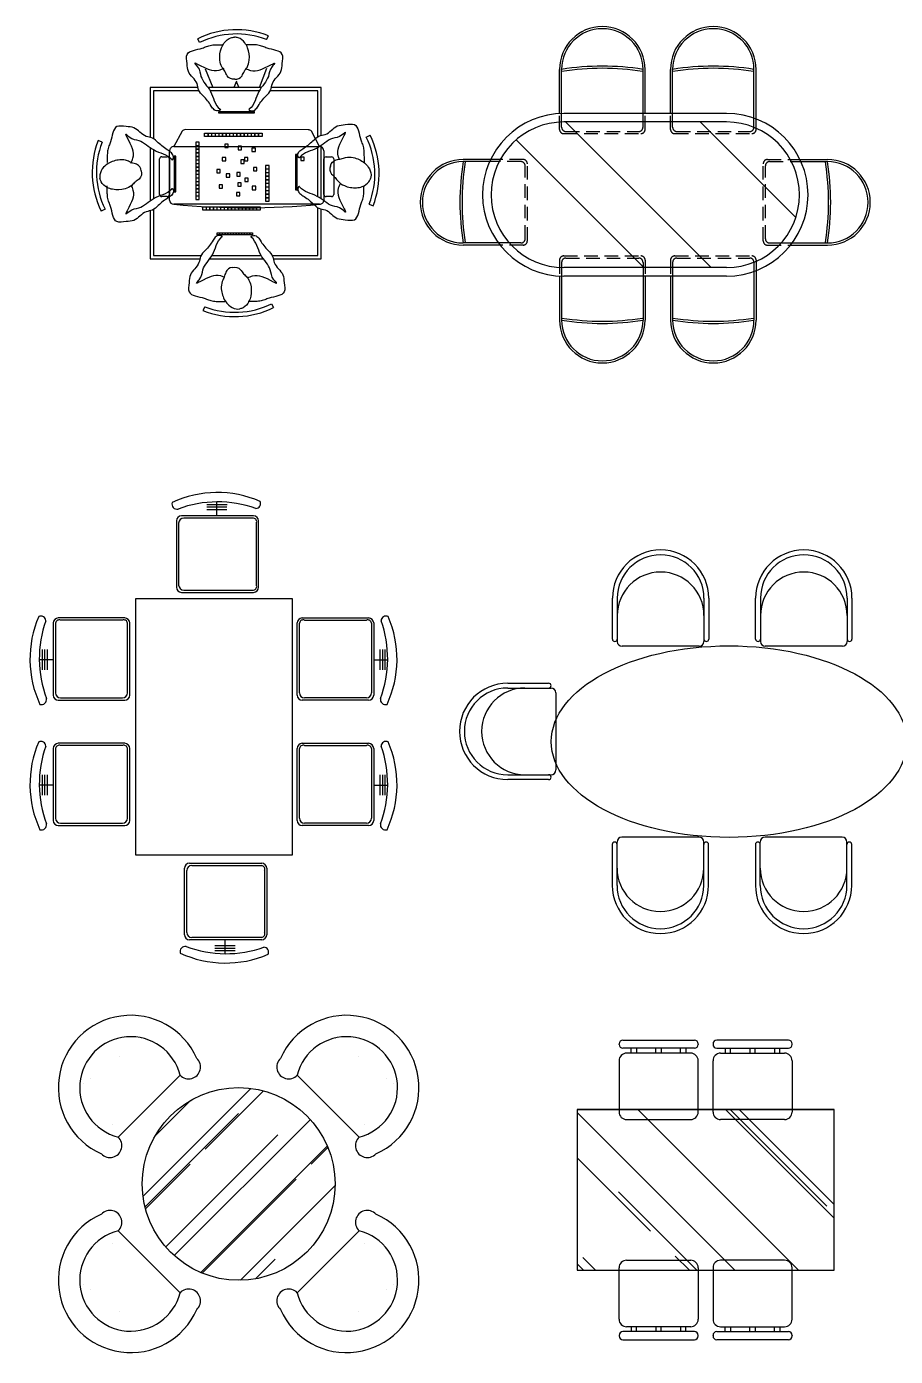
# Model space of a CAD drawing. Extents: x -42728 to 99010, y -18674 to 47645.
# Drawn here: x -35980 to -31922, y 35153 to 41364 of the extents above; entities that cross this region are included whole.
import ezdxf

# ---------------------------------------------------------------- set-up
doc = ezdxf.new("R2010")
doc.units = 0
doc.header["$LTSCALE"] = 100
doc.header["$MEASUREMENT"] = 0
doc.linetypes.add('HIDDEN', pattern=[9.525, 6.35, -3.175])
doc.layers.get('0').update_dxf_attribs({"linetype": 'CONTINUOUS'})
for name, color, linetype in [('1', 1, 'CONTINUOUS'), ('2', 3, 'CONTINUOUS'), ('3', 4, 'CONTINUOUS'), ('L2', 4, 'CONTINUOUS')]:
    doc.layers.add(name, color=color, linetype=linetype)

# ---------------------------------------------------------------- blocks, each defined once
blk = doc.blocks.new('A$C42B9530D')
at = {"layer": '1', "linetype": 'Continuous'}
h = blk.add_hatch(dxfattribs=at)
h.set_pattern_fill('AR-RROOF', color=4, scale=500, angle=-135, style=0)
h.set_pattern_definition([(315, (-78064.44, 43468.75), (424.264, -1131.3708), [7500, -1000, 2500, -500]), (315, (-77771, 42821.75), (-823.7794, -116.6726), [1500, -165, 3000, -375]), (315, (-78188.18, 42991.45), (1601.5969, -2075.3584), [4000, -700, 2000, -500])])
h.paths.add_polyline_path([(0, 324.4), (1200.3, 324.4), (1200.3, 1074.4), (0, 1074.4)])
at = {"layer": '1'}
for p, q in [((196, 1378.9), (196, 1381.3)), ((213.6, 1398.9), (548, 1398.9)), ((565.6, 1381.3), (565.6, 1378.9)), ((634.8, 1381.3), (634.8, 1378.9)), ((986.8, 1398.9), (652.4, 1398.9)), ((1004.4, 1378.9), (1004.4, 1381.3)), ((548, 1361.3), (213.6, 1361.3)), ((530.4, 1338.3), (231.2, 1338.3)), ((652.4, 1361.3), (986.8, 1361.3)), ((670, 1338.3), (969.2, 1338.3)), ((196, 1303.1), (196, 1063.2)), ((565.6, 1063.2), (565.6, 1303.1)), ((634.8, 1063.2), (634.8, 1303.1)), ((1004.4, 1303.1), (1004.4, 1063.2)), ((1200.3, 1074.4), (0, 1074.4)), ((0, 1074.4), (1200.3, 1074.4)), ((231.2, 1028), (530.4, 1028)), ((969.2, 1028), (670, 1028)), ((0, 324.4), (1200.3, 324.4)), ((196, 95.8), (196, 335.7)), ((231.2, 370.9), (530.4, 370.9)), ((565.6, 335.7), (565.6, 95.8)), ((634.8, 335.7), (634.8, 95.8)), ((969.2, 370.9), (670, 370.9)), ((1004.4, 95.8), (1004.4, 335.7)), ((196, 20), (196, 17.6)), ((548, 37.6), (213.6, 37.6)), ((530.4, 60.6), (231.2, 60.6)), ((565.6, 17.6), (565.6, 20)), ((634.8, 17.6), (634.8, 20)), ((652.4, 37.6), (986.8, 37.6)), ((670, 60.6), (969.2, 60.6)), ((1004.4, 20), (1004.4, 17.6)), ((213.6, 0), (548, 0)), ((986.8, 0), (652.4, 0))]:
    blk.add_line(p, q, dxfattribs=at)
blk.add_lwpolyline([(0, 324.4), (1200.3, 324.4), (1200.3, 1074.4), (0, 1074.4)], close=True, dxfattribs=at)
for centre, radius, start, end in [((213.6, 1381.3), 17.6, 90, 180), ((213.6, 1378.9), 17.6, 180, 270), ((548, 1381.3), 17.6, 360, 90), ((548, 1378.9), 17.6, 270, 360), ((652.4, 1381.3), 17.6, 90, 180), ((652.4, 1378.9), 17.6, 180, 270), ((986.8, 1381.3), 17.6, 0, 90), ((986.8, 1378.9), 17.6, 270, 0), ((231.2, 1303.1), 35.2, 90, 180), ((530.4, 1303.1), 35.2, 0, 90), ((670, 1303.1), 35.2, 90, 180), ((969.2, 1303.1), 35.2, 360, 90), ((231.2, 1063.2), 35.2, 180, 270), ((530.4, 1063.2), 35.2, 270, 0), ((670, 1063.2), 35.2, 180, 270), ((969.2, 1063.2), 35.2, 270, 360), ((231.2, 335.7), 35.2, 90, 180), ((530.4, 335.7), 35.2, 0, 90), ((670, 335.7), 35.2, 90, 180), ((969.2, 335.7), 35.2, 0, 90), ((231.2, 95.8), 35.2, 180, 270), ((530.4, 95.8), 35.2, 270, 0), ((670, 95.8), 35.2, 180, 270), ((969.2, 95.8), 35.2, 270, 0), ((213.6, 20), 17.6, 90, 180), ((213.6, 17.6), 17.6, 180, 270), ((548, 20), 17.6, 0, 90), ((548, 17.6), 17.6, 270, 0), ((652.4, 20), 17.6, 90, 180), ((652.4, 17.6), 17.6, 180, 270), ((986.8, 20), 17.6, 0, 90), ((986.8, 17.6), 17.6, 270, 0)]:
    blk.add_arc(centre, radius, start, end, dxfattribs=at)
at = {"layer": 'L2', "color": 4}
for p, q in [((253, 1338.3), (253, 1361.3)), ((278.1, 1361.3), (278.1, 1338.3)), ((368.1, 1338.3), (368.1, 1361.3)), ((393.3, 1361.3), (393.3, 1338.3)), ((483.3, 1338.3), (483.3, 1361.3)), ((508.4, 1361.3), (508.4, 1338.3)), ((691.9, 1361.3), (691.9, 1338.3)), ((717.1, 1338.3), (717.1, 1361.3)), ((807.1, 1361.3), (807.1, 1338.3)), ((832.2, 1338.3), (832.2, 1361.3)), ((922.2, 1361.3), (922.2, 1338.3)), ((947.3, 1338.3), (947.3, 1361.3)), ((253, 60.6), (253, 37.6)), ((278.1, 37.6), (278.1, 60.6)), ((368.1, 60.6), (368.1, 37.6)), ((393.3, 37.6), (393.3, 60.6)), ((483.3, 60.6), (483.3, 37.6)), ((508.4, 37.6), (508.4, 60.6)), ((691.9, 37.6), (691.9, 60.6)), ((717.1, 60.6), (717.1, 37.6)), ((807.1, 37.6), (807.1, 60.6)), ((832.2, 60.6), (832.2, 37.6)), ((922.2, 37.6), (922.2, 60.6)), ((947.3, 60.6), (947.3, 37.6))]:
    blk.add_line(p, q, dxfattribs=at)
blk = doc.blocks.new('A$C2EC44A96')
at = {"layer": '2'}
for p, q in [((714.3, 1375.3), (714.3, 1566.5)), ((1164.3, 1566.5), (1164.3, 1375.3)), ((1383, 1375.3), (1383, 1566.5)), ((1833, 1566.5), (1833, 1375.3)), ((1119.3, 1341.5), (759.3, 1341.5)), ((1788, 1341.5), (1428, 1341.5)), ((225, 1169.2), (416.3, 1169.2)), ((450, 1124.2), (450, 764.2)), ((2077.4, 1124.2), (2077.4, 764.2)), ((2302.4, 1169.2), (2111.2, 1169.2)), ((416.3, 719.2), (225, 719.2)), ((2111.2, 719.2), (2302.4, 719.2)), ((1118.2, 450), (758.2, 450)), ((1787, 450), (1427, 450)), ((713.2, 416.3), (713.2, 225)), ((1163.2, 225), (1163.2, 416.3)), ((1382, 416.3), (1382, 225)), ((1832, 225), (1832, 416.3))]:
    blk.add_line(p, q, dxfattribs=at)
for centre, radius, start, end in [((939.3, 1566.5), 225, 0, 180), ((1608, 1566.5), 225, 0, 180), ((725.5, 1375.3), 11.2, 180, 0), ((1153, 1375.3), 11.2, 180, 0), ((1394.3, 1375.3), 11.2, 180, 0), ((1821.8, 1375.3), 11.2, 180, 0), ((759.3, 1364), 22.5, 180, 270), ((1119.3, 1364), 22.5, 270, 0), ((1428, 1364), 22.5, 180, 270), ((1788, 1364), 22.5, 270, 0), ((225, 944.2), 225, 90, 270), ((416.3, 1158), 11.2, 270, 90), ((427.5, 1124.2), 22.5, 0, 90), ((2099.9, 1124.2), 22.5, 90, 180), ((2111.2, 1158), 11.2, 90, 270), ((2302.4, 944.2), 225, 270, 90), ((427.5, 764.2), 22.5, 270, 0), ((2099.9, 764.2), 22.5, 180, 270), ((416.3, 730.5), 11.2, 270, 90), ((2111.2, 730.5), 11.2, 90, 270), ((758.2, 427.5), 22.5, 90, 180), ((1118.2, 427.5), 22.5, 0, 90), ((1427, 427.5), 22.5, 90, 180), ((1787, 427.5), 22.5, 0, 90), ((724.5, 416.3), 11.2, 0, 180), ((1152, 416.3), 11.2, 0, 180), ((1393.2, 416.3), 11.2, 0, 180), ((1820.7, 416.3), 11.2, 0, 180), ((938.2, 225), 225, 180, 0), ((1607, 225), 225, 180, 0)]:
    blk.add_arc(centre, radius, start, end, dxfattribs=at)
blk.add_ellipse((1258.7, 896.4), major_axis=(-830.1, 0), ratio=0.538873, dxfattribs=at)
at = {"layer": '3'}
for p, q in [((736.8, 1566.5), (736.8, 1364)), ((1141.8, 1566.5), (1141.8, 1364)), ((1405.5, 1566.5), (1405.5, 1364)), ((1810.5, 1566.5), (1810.5, 1364)), ((225, 1146.7), (427.5, 1146.7)), ((2302.4, 1146.7), (2099.9, 1146.7)), ((225, 741.7), (427.5, 741.7)), ((2302.4, 741.7), (2099.9, 741.7)), ((735.7, 225), (735.7, 427.5)), ((1140.7, 225), (1140.7, 427.5)), ((1404.5, 225), (1404.5, 427.5)), ((1809.5, 225), (1809.5, 427.5))]:
    blk.add_line(p, q, dxfattribs=at)
for centre, start, end in [((939.3, 1566.5), 0, 180), ((1608, 1566.5), 0, 180), ((939.3, 1485.8), 0, 180), ((1608, 1485.8), 0, 180), ((225, 944.2), 90, 270), ((305.7, 944.2), 90, 270), ((2221.7, 944.2), 270, 90), ((2302.4, 944.2), 270, 90), ((938.2, 305.7), 180, 0), ((1607, 305.7), 180, 0), ((938.2, 225), 180, 0), ((1607, 225), 180, 0)]:
    blk.add_arc(centre, 202.5, start, end, dxfattribs=at)
blk = doc.blocks.new('A$C7D2A7CFC')
for p, q in [((650.2, 1165), (650.2, 1371.2)), ((660.2, 1165.4), (660.2, 1371.2)), ((1040.2, 1165.6), (1040.2, 1371.2)), ((1050.2, 1165.6), (1050.2, 1371.2)), ((1168.6, 1165.6), (1168.6, 1371.2)), ((1178.6, 1165.6), (1178.6, 1371.2)), ((1558.6, 1143.5), (1558.6, 1371.2)), ((1568.6, 1139.7), (1568.6, 1371.2)), ((1430.9, 1165.6), (670.9, 1165.6)), ((1430.9, 1125.6), (670.9, 1125.6)), ((678.8, 1125.6), (1358.8, 445.6)), ((1307.4, 1125.6), (1753.8, 679.2)), ((447.8, 1042.2), (1044.5, 445.6)), ((328.5, 950.5), (200, 950.5)), ((323.9, 940.5), (200, 940.5)), ((1773.2, 950.5), (1901.7, 950.5)), ((1777.8, 940.5), (1901.7, 940.5)), ((364.7, 560.5), (200, 560.5)), ((1737, 560.5), (1901.7, 560.5)), ((372.3, 550.5), (200, 550.5)), ((1729.4, 550.5), (1901.7, 550.5)), ((1430.9, 445.6), (670.9, 445.6)), ((650.2, 406.1), (650.2, 200)), ((660.2, 405.8), (660.2, 200)), ((1430.9, 405.6), (670.9, 405.6)), ((1040.2, 405.6), (1040.2, 200)), ((1050.2, 405.6), (1050.2, 200)), ((1168.6, 405.6), (1168.6, 200)), ((1178.6, 405.6), (1178.6, 200)), ((1558.6, 427.7), (1558.6, 200)), ((1568.6, 431.4), (1568.6, 200))]:
    blk.add_line(p, q)
at = {"linetype": 'HIDDEN', "ltscale": 0.1}
for p, q in [((650.2, 1091.2), (650.2, 1165)), ((660.2, 1101.2), (660.2, 1165.4)), ((1040.2, 1101.2), (1040.2, 1165.6)), ((1050.2, 1091.2), (1050.2, 1165.6)), ((1168.6, 1091.2), (1168.6, 1165.6)), ((1178.6, 1101.2), (1178.6, 1165.6)), ((1558.6, 1101.2), (1558.6, 1143.5)), ((1568.6, 1091.2), (1568.6, 1139.7)), ((670.2, 1071.2), (1030.2, 1071.2)), ((680.2, 1081.2), (1020.2, 1081.2)), ((1188.6, 1071.2), (1548.6, 1071.2)), ((1198.6, 1081.2), (1538.6, 1081.2)), ((470, 940.5), (323.9, 940.5)), ((480, 950.5), (328.5, 950.5)), ((1621.7, 950.5), (1773.2, 950.5)), ((1631.7, 940.5), (1777.8, 940.5)), ((490, 580.5), (490, 920.5)), ((500, 570.5), (500, 930.5)), ((1601.7, 570.5), (1601.7, 930.5)), ((1611.7, 580.5), (1611.7, 920.5)), ((480, 550.5), (372.3, 550.5)), ((670.2, 500), (1030.2, 500)), ((1188.6, 500), (1548.6, 500)), ((1621.7, 550.5), (1729.4, 550.5)), ((650.2, 480), (650.2, 406.1)), ((660.2, 470), (660.2, 405.7)), ((680.2, 490), (1020.2, 490)), ((1040.2, 470), (1040.2, 405.6)), ((1050.2, 480), (1050.2, 405.6)), ((1168.6, 480), (1168.6, 405.6)), ((1178.6, 470), (1178.6, 405.6)), ((1198.6, 490), (1538.6, 490)), ((1558.6, 470), (1558.6, 427.7)), ((1568.6, 480), (1568.6, 431.4))]:
    blk.add_line(p, q, dxfattribs=at)
at = {"ltscale": 0.1}
for p, q in [((470, 560.5), (364.7, 560.5)), ((1631.7, 560.5), (1737, 560.5))]:
    blk.add_line(p, q, dxfattribs=at)
for centre, radius, start, end in [((850.2, 1371.2), 200, 0, 180), ((850.2, 1371.2), 190, 0, 180), ((1368.6, 1371.2), 200, 0, 180), ((1368.6, 1371.2), 190, 0, 180), ((850.2, 183), 1203.3, 80.91476, 99.08524), ((850.2, 183), 1193.3, 80.91476, 99.08524), ((1368.6, 183), 1203.3, 80.91476, 99.08524), ((1368.6, 183), 1193.3, 80.91476, 99.08524), ((670.9, 785.6), 380, 90, 270), ((670.9, 785.6), 340, 90, 270), ((1430.9, 785.6), 380, 270, 90), ((1430.9, 785.6), 340, 270, 90), ((200, 750.5), 200, 90, 270), ((200, 750.5), 190, 90, 270), ((1388.2, 750.5), 1203.3, 170.91476, 189.08524), ((1388.2, 750.5), 1193.3, 170.91476, 189.08524), ((713.5, 750.5), 1193.3, 350.91476, 9.08524), ((1901.7, 750.5), 200, 270, 90), ((713.5, 750.5), 1203.3, 350.91476, 9.08524), ((1901.7, 750.5), 190, 270, 90), ((850.2, 200), 200, 180, 0), ((850.2, 200), 190, 180, 0), ((850.2, 1388.2), 1203.3, 260.91476, 279.08524), ((850.2, 1388.2), 1193.3, 260.91476, 279.08524), ((1368.6, 200), 200, 180, 0), ((1368.6, 1388.2), 1203.3, 260.91476, 279.08524), ((1368.6, 200), 190, 180, 0), ((1368.6, 1388.2), 1193.3, 260.91476, 279.08524)]:
    blk.add_arc(centre, radius, start, end)
at = {"linetype": 'HIDDEN', "ltscale": 0.1}
for centre, start, end in [((670.2, 1091.2), 180, 270), ((680.2, 1101.2), 180, 270), ((1020.2, 1101.2), 270, 0), ((1030.2, 1091.2), 270, 0), ((1188.6, 1091.2), 180, 270), ((1198.6, 1101.2), 180, 270), ((1538.6, 1101.2), 270, 0), ((1548.6, 1091.2), 270, 0), ((470, 920.5), 0, 90), ((480, 930.5), 0, 90), ((1621.7, 930.5), 90, 180), ((1631.7, 920.5), 90, 180), ((470, 580.5), 270, 0), ((480, 570.5), 270, 0), ((1621.7, 570.5), 180, 270), ((1631.7, 580.5), 180, 270), ((670.2, 480), 90, 180), ((1030.2, 480), 0, 90), ((1188.6, 480), 90, 180), ((1548.6, 480), 0, 90), ((680.2, 470), 90, 180), ((1020.2, 470), 0, 90), ((1198.6, 470), 90, 180), ((1538.6, 470), 0, 90)]:
    blk.add_arc(centre, 20, start, end, dxfattribs=at)
blk = doc.blocks.new('A$C34DE25DE')
for p, q in [((473.9, 1252.2), (465.1, 1270.2)), ((786.5, 1266.1), (795.3, 1284.2)), ((499.2, 1129.4), (535.1, 1042.1)), ((754, 1042.1), (788.4, 1132.7)), ((645.5, 1071), (634.4, 1042.1)), ((645.5, 1067.8), (657.6, 1042.1)), ((466, 1042.1), (242.1, 1042.1)), ((242.1, 1042.1), (242.1, 809.1)), ((471.7, 1026.1), (258.1, 1026.1)), ((258.1, 1026.1), (258.1, 803.4)), ((762.4, 1042.1), (512.7, 1042.1)), ((752, 1026.1), (523.1, 1026.1)), ((1026.1, 1026.1), (803.4, 1026.1)), ((1042.1, 1042.1), (809.1, 1042.1)), ((1026.1, 812.5), (1026.1, 1026.1)), ((1042.1, 818.2), (1042.1, 1042.1)), ((563.5, 929.6), (575.5, 929.6)), ((563.5, 921.6), (563.5, 929.6)), ((575.5, 921.6), (563.5, 921.6)), ((575.5, 929.6), (575.5, 921.6)), ((576.3, 929.6), (588.3, 929.6)), ((576.3, 921.6), (576.3, 929.6)), ((588.3, 921.6), (576.3, 921.6)), ((588.3, 929.6), (588.3, 921.6)), ((589.1, 929.6), (601.1, 929.6)), ((589.1, 921.6), (589.1, 929.6)), ((601.1, 921.6), (589.1, 921.6)), ((601.1, 929.6), (601.1, 921.6)), ((601.9, 929.6), (613.9, 929.6)), ((601.9, 921.6), (601.9, 929.6)), ((613.9, 921.6), (601.9, 921.6)), ((613.9, 929.6), (613.9, 921.6)), ((614.7, 929.6), (626.7, 929.6)), ((614.7, 921.6), (614.7, 929.6)), ((626.7, 921.6), (614.7, 921.6)), ((626.7, 929.6), (626.7, 921.6)), ((627.5, 929.6), (639.5, 929.6)), ((627.5, 921.6), (627.5, 929.6)), ((639.5, 921.6), (627.5, 921.6)), ((639.5, 929.6), (639.5, 921.6)), ((640.3, 929.6), (652.3, 929.6)), ((640.3, 921.6), (640.3, 929.6)), ((652.3, 921.6), (640.3, 921.6)), ((652.3, 929.6), (652.3, 921.6)), ((653.1, 929.6), (665.1, 929.6)), ((653.1, 921.6), (653.1, 929.6)), ((665.1, 921.6), (653.1, 921.6)), ((665.1, 929.6), (665.1, 921.6)), ((665.9, 929.6), (677.9, 929.6)), ((665.9, 921.6), (665.9, 929.6)), ((677.9, 921.6), (665.9, 921.6)), ((677.9, 929.6), (677.9, 921.6)), ((678.7, 929.6), (690.7, 929.6)), ((678.7, 921.6), (678.7, 929.6)), ((690.7, 921.6), (678.7, 921.6)), ((690.7, 929.6), (690.7, 921.6)), ((691.5, 929.6), (703.5, 929.6)), ((691.5, 921.6), (691.5, 929.6)), ((703.5, 921.6), (691.5, 921.6)), ((703.5, 929.6), (703.5, 921.6)), ((704.3, 929.6), (716.3, 929.6)), ((704.3, 921.6), (704.3, 929.6)), ((716.3, 921.6), (704.3, 921.6)), ((716.3, 929.6), (716.3, 921.6)), ((717.1, 929.6), (729.1, 929.6)), ((717.1, 921.6), (717.1, 929.6)), ((729.1, 921.6), (717.1, 921.6)), ((729.1, 929.6), (729.1, 921.6)), ((391.9, 837.8), (353.9, 766.6)), ((980.5, 845.1), (407.4, 845.2)), ((497.2, 828.6), (513.2, 828.6)), ((497.2, 812.6), (497.2, 828.6)), ((513.2, 812.6), (497.2, 812.6)), ((513.2, 828.6), (513.2, 812.6)), ((514, 828.6), (530, 828.6)), ((514, 812.6), (514, 828.6)), ((530, 812.6), (514, 812.6)), ((530, 828.6), (530, 812.6)), ((530.8, 828.6), (546.8, 828.6)), ((530.8, 812.6), (530.8, 828.6)), ((546.8, 812.6), (530.8, 812.6)), ((546.8, 828.6), (546.8, 812.6)), ((547.6, 812.6), (547.6, 828.6)), ((547.6, 828.6), (563.6, 828.6)), ((563.6, 812.6), (547.6, 812.6)), ((563.6, 828.6), (563.6, 812.6)), ((564.4, 828.6), (580.4, 828.6)), ((564.4, 812.6), (564.4, 828.6)), ((580.4, 812.6), (564.4, 812.6)), ((580.4, 828.6), (580.4, 812.6)), ((581.2, 828.6), (597.2, 828.6)), ((581.2, 812.6), (581.2, 828.6)), ((597.2, 812.6), (581.2, 812.6)), ((597.2, 828.6), (597.2, 812.6)), ((598, 828.6), (614, 828.6)), ((598, 812.6), (598, 828.6)), ((614, 812.6), (598, 812.6)), ((614, 828.6), (614, 812.6)), ((614.8, 828.6), (630.8, 828.6)), ((614.8, 812.6), (614.8, 828.6)), ((630.8, 812.6), (614.8, 812.6)), ((630.8, 828.6), (630.8, 812.6)), ((631.6, 828.6), (647.6, 828.6)), ((631.6, 812.6), (631.6, 828.6)), ((647.6, 812.6), (631.6, 812.6)), ((647.6, 828.6), (647.6, 812.6)), ((648.4, 828.6), (664.4, 828.6)), ((648.4, 812.6), (648.4, 828.6)), ((664.4, 812.6), (648.4, 812.6)), ((664.4, 828.6), (664.4, 812.6)), ((665.2, 828.6), (681.2, 828.6)), ((665.2, 812.6), (665.2, 828.6)), ((681.2, 812.6), (665.2, 812.6)), ((681.2, 828.6), (681.2, 812.6)), ((682, 828.6), (698, 828.6)), ((682, 812.6), (682, 828.6)), ((698, 812.6), (682, 812.6)), ((698, 828.6), (698, 812.6)), ((698.8, 828.6), (714.8, 828.6)), ((698.8, 812.6), (698.8, 828.6)), ((714.8, 812.6), (698.8, 812.6)), ((714.8, 828.6), (714.8, 812.6)), ((715.6, 828.6), (731.6, 828.6)), ((715.6, 812.6), (715.6, 828.6)), ((731.6, 812.6), (715.6, 812.6)), ((731.6, 828.6), (731.6, 812.6)), ((732.4, 828.6), (748.4, 828.6)), ((732.4, 812.6), (732.4, 828.6)), ((748.4, 812.6), (732.4, 812.6)), ((748.4, 828.6), (748.4, 812.6)), ((749.2, 828.6), (765.2, 828.6)), ((749.2, 812.6), (749.2, 828.6)), ((765.2, 812.6), (749.2, 812.6)), ((765.2, 828.6), (765.2, 812.6)), ((1033.9, 766.5), (996, 837.8)), ((1252.2, 810.3), (1270.2, 819.1)), ((18, 786.5), (0, 795.3)), ((242.1, 762.4), (242.1, 512.7)), ((258.1, 752), (258.1, 523.1)), ((333.9, 516.6), (333.9, 746.6)), ((353.9, 766.6), (1033.9, 766.5)), ((455.6, 787), (455.6, 771)), ((471.6, 787), (455.6, 787)), ((455.6, 771), (471.6, 771)), ((471.6, 770.2), (455.6, 770.2)), ((455.6, 770.2), (455.6, 754.2)), ((455.6, 754.2), (471.6, 754.2)), ((455.6, 753.4), (455.6, 737.4)), ((471.6, 753.4), (455.6, 753.4)), ((471.6, 771), (471.6, 787)), ((471.6, 754.2), (471.6, 770.2)), ((471.6, 737.4), (471.6, 753.4)), ((607.5, 777.8), (591.5, 777.8)), ((591.5, 777.8), (591.5, 761.8)), ((591.5, 761.8), (607.5, 761.8)), ((607.5, 761.8), (607.5, 777.8)), ((654, 767.7), (654, 751.7)), ((670, 767.7), (654, 767.7)), ((654, 751.7), (670, 751.7)), ((670, 751.7), (670, 767.7)), ((718.1, 759.3), (718.1, 743.3)), ((734.1, 759.3), (718.1, 759.3)), ((734.1, 743.3), (734.1, 759.3)), ((1026.1, 532.2), (1026.1, 761.1)), ((1042.1, 521.7), (1042.1, 771.5)), ((1053.9, 746.5), (1053.9, 516.5)), ((287.1, 542.5), (287.1, 708.3)), ((297.1, 718.3), (323, 718.3)), ((333, 708.3), (333, 542.5)), ((354.6, 720.7), (354.6, 708.7)), ((362.6, 720.7), (354.6, 720.7)), ((354.6, 708.7), (362.6, 708.7)), ((354.6, 707.9), (354.6, 695.9)), ((362.6, 707.9), (354.6, 707.9)), ((354.6, 695.9), (362.6, 695.9)), ((354.6, 695.1), (354.6, 683.1)), ((362.6, 695.1), (354.6, 695.1)), ((362.6, 708.7), (362.6, 720.7)), ((362.6, 695.9), (362.6, 707.9)), ((362.6, 683.1), (362.6, 695.1)), ((455.6, 737.4), (471.6, 737.4)), ((455.6, 736.6), (455.6, 720.6)), ((471.6, 736.6), (455.6, 736.6)), ((455.6, 720.6), (471.6, 720.6)), ((455.6, 719.8), (455.6, 703.8)), ((471.6, 719.8), (455.6, 719.8)), ((455.6, 703.8), (471.6, 703.8)), ((455.6, 703), (455.6, 687)), ((471.6, 703), (455.6, 703)), ((455.6, 687), (471.6, 687)), ((455.6, 686.2), (455.6, 670.2)), ((471.6, 686.2), (455.6, 686.2)), ((471.6, 720.6), (471.6, 736.6)), ((471.6, 703.8), (471.6, 719.8)), ((471.6, 687), (471.6, 703)), ((471.6, 670.2), (471.6, 686.2)), ((579.7, 715.4), (579.7, 699.4)), ((595.7, 715.4), (579.7, 715.4)), ((579.7, 699.4), (595.7, 699.4)), ((595.7, 699.4), (595.7, 715.4)), ((665.8, 703.6), (665.8, 687.6)), ((681.8, 703.6), (665.8, 703.6)), ((665.8, 687.6), (681.8, 687.6)), ((681.8, 687.6), (681.8, 703.6)), ((682.7, 715.4), (682.7, 699.4)), ((698.7, 715.4), (682.7, 715.4)), ((682.7, 699.4), (698.7, 699.4)), ((698.7, 699.4), (698.7, 715.4)), ((718.1, 743.3), (734.1, 743.3)), ((921.6, 729.1), (921.6, 717.1)), ((929.6, 729.1), (921.6, 729.1)), ((921.6, 717.1), (929.6, 717.1)), ((921.6, 716.3), (921.6, 704.3)), ((929.6, 716.3), (921.6, 716.3)), ((921.6, 704.3), (929.6, 704.3)), ((921.6, 703.5), (921.6, 691.5)), ((929.6, 703.5), (921.6, 703.5)), ((921.6, 691.5), (929.6, 691.5)), ((921.6, 690.7), (921.6, 678.7)), ((929.6, 690.7), (921.6, 690.7)), ((929.6, 717.1), (929.6, 729.1)), ((929.6, 704.3), (929.6, 716.3)), ((929.6, 691.5), (929.6, 703.5)), ((929.6, 678.7), (929.6, 690.7)), ((945.9, 716.6), (945.9, 700.6)), ((961.9, 716.6), (945.9, 716.6)), ((945.9, 700.6), (961.9, 700.6)), ((961.9, 700.6), (961.9, 716.6)), ((1054.3, 542.5), (1054.3, 708.2)), ((1064.3, 718.2), (1090.2, 718.2)), ((1100.2, 708.2), (1100.2, 542.5)), ((354.6, 683.1), (362.6, 683.1)), ((354.6, 682.3), (354.6, 670.3)), ((362.6, 682.3), (354.6, 682.3)), ((354.6, 670.3), (362.6, 670.3)), ((354.6, 669.5), (354.6, 657.5)), ((362.6, 669.5), (354.6, 669.5)), ((354.6, 657.5), (362.6, 657.5)), ((354.6, 656.7), (354.6, 644.7)), ((362.6, 656.7), (354.6, 656.7)), ((354.6, 644.7), (362.6, 644.7)), ((354.6, 643.9), (354.6, 631.9)), ((362.6, 643.9), (354.6, 643.9)), ((354.6, 631.9), (362.6, 631.9)), ((354.6, 631.1), (354.6, 619.1)), ((362.6, 631.1), (354.6, 631.1)), ((362.6, 670.3), (362.6, 682.3)), ((362.6, 657.5), (362.6, 669.5)), ((362.6, 644.7), (362.6, 656.7)), ((362.6, 631.9), (362.6, 643.9)), ((362.6, 619.1), (362.6, 631.1)), ((455.6, 670.2), (471.6, 670.2)), ((455.6, 669.4), (455.6, 653.4)), ((471.6, 669.4), (455.6, 669.4)), ((455.6, 653.4), (471.6, 653.4)), ((455.6, 652.6), (455.6, 636.6)), ((471.6, 652.6), (455.6, 652.6)), ((455.6, 636.6), (471.6, 636.6)), ((455.6, 635.8), (455.6, 619.8)), ((471.6, 635.8), (455.6, 635.8)), ((471.6, 653.4), (471.6, 669.4)), ((471.6, 636.6), (471.6, 652.6)), ((471.6, 619.8), (471.6, 635.8)), ((554.4, 659.8), (554.4, 643.8)), ((570.4, 659.8), (554.4, 659.8)), ((554.4, 643.8), (570.4, 643.8)), ((570.4, 643.8), (570.4, 659.8)), ((598.3, 639.6), (598.3, 623.6)), ((614.3, 639.6), (598.3, 639.6)), ((598.3, 623.6), (614.3, 623.6)), ((614.3, 623.6), (614.3, 639.6)), ((647.2, 644.6), (647.2, 628.6)), ((663.2, 644.6), (647.2, 644.6)), ((647.2, 628.6), (663.2, 628.6)), ((663.2, 628.6), (663.2, 644.6)), ((724.8, 668.2), (724.8, 652.2)), ((740.8, 668.2), (724.8, 668.2)), ((724.8, 652.2), (740.8, 652.2)), ((740.8, 652.2), (740.8, 668.2)), ((782.2, 677.8), (782.2, 661.8)), ((798.2, 677.8), (782.2, 677.8)), ((782.2, 661.8), (798.2, 661.8)), ((782.2, 661), (782.2, 645)), ((798.2, 661), (782.2, 661)), ((782.2, 645), (798.2, 645)), ((782.2, 644.2), (782.2, 628.2)), ((798.2, 644.2), (782.2, 644.2)), ((782.2, 628.2), (798.2, 628.2)), ((782.2, 627.4), (782.2, 611.4)), ((798.2, 627.4), (782.2, 627.4)), ((798.2, 661.8), (798.2, 677.8)), ((798.2, 645), (798.2, 661)), ((798.2, 628.2), (798.2, 644.2)), ((798.2, 611.4), (798.2, 627.4)), ((921.6, 678.7), (929.6, 678.7)), ((921.6, 677.9), (921.6, 665.9)), ((929.6, 677.9), (921.6, 677.9)), ((921.6, 665.9), (929.6, 665.9)), ((921.6, 665.1), (921.6, 653.1)), ((929.6, 665.1), (921.6, 665.1)), ((921.6, 653.1), (929.6, 653.1)), ((921.6, 652.3), (921.6, 640.3)), ((929.6, 652.3), (921.6, 652.3)), ((921.6, 640.3), (929.6, 640.3)), ((921.6, 639.5), (921.6, 627.5)), ((929.6, 639.5), (921.6, 639.5)), ((921.6, 627.5), (929.6, 627.5)), ((921.6, 626.7), (921.6, 614.7)), ((929.6, 626.7), (921.6, 626.7)), ((929.6, 665.9), (929.6, 677.9)), ((929.6, 653.1), (929.6, 665.1)), ((929.6, 640.3), (929.6, 652.3)), ((929.6, 627.5), (929.6, 639.5)), ((929.6, 614.7), (929.6, 626.7)), ((354.6, 619.1), (362.6, 619.1)), ((354.6, 618.3), (354.6, 606.3)), ((362.6, 618.3), (354.6, 618.3)), ((354.6, 606.3), (362.6, 606.3)), ((354.6, 605.5), (354.6, 593.5)), ((362.6, 605.5), (354.6, 605.5)), ((354.6, 593.5), (362.6, 593.5)), ((354.6, 592.7), (354.6, 580.7)), ((362.6, 592.7), (354.6, 592.7)), ((354.6, 580.7), (362.6, 580.7)), ((354.6, 579.9), (354.6, 567.9)), ((362.6, 579.9), (354.6, 579.9)), ((354.6, 567.9), (362.6, 567.9)), ((354.6, 567.1), (354.6, 555.1)), ((362.6, 567.1), (354.6, 567.1)), ((362.6, 606.3), (362.6, 618.3)), ((362.6, 593.5), (362.6, 605.5)), ((362.6, 580.7), (362.6, 592.7)), ((362.6, 567.9), (362.6, 579.9)), ((362.6, 555.1), (362.6, 567.1)), ((455.6, 619.8), (471.6, 619.8)), ((455.6, 619), (455.6, 603)), ((471.6, 619), (455.6, 619)), ((455.6, 603), (471.6, 603)), ((455.6, 602.2), (455.6, 586.2)), ((471.6, 602.2), (455.6, 602.2)), ((455.6, 586.2), (471.6, 586.2)), ((455.6, 585.4), (455.6, 569.4)), ((471.6, 585.4), (455.6, 585.4)), ((455.6, 569.4), (471.6, 569.4)), ((455.6, 568.6), (455.6, 552.6)), ((471.6, 568.6), (455.6, 568.6)), ((471.6, 603), (471.6, 619)), ((471.6, 586.2), (471.6, 602.2)), ((471.6, 569.4), (471.6, 585.4)), ((471.6, 552.6), (471.6, 568.6)), ((564.6, 587.3), (564.6, 571.3)), ((580.6, 587.3), (564.6, 587.3)), ((564.6, 571.3), (580.6, 571.3)), ((580.6, 571.3), (580.6, 587.3)), ((652.3, 597.4), (652.3, 581.4)), ((668.3, 597.4), (652.3, 597.4)), ((652.3, 581.4), (668.3, 581.4)), ((668.3, 581.4), (668.3, 597.4)), ((684.4, 619.4), (684.4, 603.4)), ((700.4, 619.4), (684.4, 619.4)), ((684.4, 603.4), (700.4, 603.4)), ((700.4, 603.4), (700.4, 619.4)), ((719.8, 580.6), (719.8, 564.6)), ((735.8, 580.6), (719.8, 580.6)), ((719.8, 564.6), (735.8, 564.6)), ((735.8, 564.6), (735.8, 580.6)), ((782.2, 611.4), (798.2, 611.4)), ((782.2, 610.6), (782.2, 594.6)), ((798.2, 610.6), (782.2, 610.6)), ((782.2, 594.6), (798.2, 594.6)), ((782.2, 593.8), (782.2, 577.8)), ((798.2, 593.8), (782.2, 593.8)), ((782.2, 577.8), (798.2, 577.8)), ((782.2, 577), (782.2, 561)), ((798.2, 577), (782.2, 577)), ((782.2, 561), (798.2, 561)), ((782.2, 560.2), (782.2, 544.2)), ((798.2, 560.2), (782.2, 560.2)), ((798.2, 594.6), (798.2, 610.6)), ((798.2, 577.8), (798.2, 593.8)), ((798.2, 561), (798.2, 577)), ((798.2, 544.2), (798.2, 560.2)), ((921.6, 614.7), (929.6, 614.7)), ((921.6, 613.9), (921.6, 601.9)), ((929.6, 613.9), (921.6, 613.9)), ((921.6, 601.9), (929.6, 601.9)), ((921.6, 601.1), (921.6, 589.1)), ((929.6, 601.1), (921.6, 601.1)), ((921.6, 589.1), (929.6, 589.1)), ((921.6, 588.3), (921.6, 576.3)), ((929.6, 588.3), (921.6, 588.3)), ((921.6, 576.3), (929.6, 576.3)), ((921.6, 575.5), (921.6, 563.5)), ((929.6, 575.5), (921.6, 575.5)), ((921.6, 563.5), (929.6, 563.5)), ((929.6, 601.9), (929.6, 613.9)), ((929.6, 589.1), (929.6, 601.1)), ((929.6, 576.3), (929.6, 588.3)), ((929.6, 563.5), (929.6, 575.5)), ((323, 532.5), (297.1, 532.5)), ((354.6, 555.1), (362.6, 555.1)), ((455.6, 552.6), (471.6, 552.6)), ((455.6, 551.8), (455.6, 535.8)), ((471.6, 551.8), (455.6, 551.8)), ((455.6, 535.8), (471.6, 535.8)), ((455.6, 535), (455.6, 519)), ((471.6, 535), (455.6, 535)), ((455.6, 519), (471.6, 519)), ((471.6, 535.8), (471.6, 551.8)), ((471.6, 519), (471.6, 535)), ((645.5, 551.9), (645.5, 535.9)), ((661.5, 551.9), (645.5, 551.9)), ((645.5, 535.9), (661.5, 535.9)), ((661.5, 535.9), (661.5, 551.9)), ((782.2, 544.2), (798.2, 544.2)), ((782.2, 543.4), (782.2, 527.4)), ((798.2, 543.4), (782.2, 543.4)), ((782.2, 527.4), (798.2, 527.4)), ((782.2, 526.6), (782.2, 510.6)), ((798.2, 526.6), (782.2, 526.6)), ((782.2, 510.6), (798.2, 510.6)), ((798.2, 527.4), (798.2, 543.4)), ((798.2, 510.6), (798.2, 526.6)), ((1090.2, 532.5), (1064.3, 532.5)), ((1266.1, 497.7), (1284.2, 488.8)), ((31.9, 473.9), (14, 465.1)), ((242.1, 466), (242.1, 242.1)), ((258.1, 471.7), (258.1, 258.1)), ((1033.9, 496.5), (353.9, 496.6)), ((488.6, 485.1), (504.6, 485.1)), ((488.6, 469.1), (488.6, 485.1)), ((504.6, 469.1), (488.6, 469.1)), ((504.6, 485.1), (504.6, 469.1)), ((505.4, 485.1), (521.4, 485.1)), ((505.4, 469.1), (505.4, 485.1)), ((521.4, 469.1), (505.4, 469.1)), ((521.4, 485.1), (521.4, 469.1)), ((522.2, 485.1), (538.2, 485.1)), ((522.2, 469.1), (522.2, 485.1)), ((538.2, 469.1), (522.2, 469.1)), ((538.2, 485.1), (538.2, 469.1)), ((539, 469.1), (539, 485.1)), ((539, 485.1), (555, 485.1)), ((555, 469.1), (539, 469.1)), ((555, 485.1), (555, 469.1)), ((555.8, 485.1), (571.8, 485.1)), ((555.8, 469.1), (555.8, 485.1)), ((571.8, 469.1), (555.8, 469.1)), ((571.8, 485.1), (571.8, 469.1)), ((572.6, 485.1), (588.6, 485.1)), ((572.6, 469.1), (572.6, 485.1)), ((588.6, 469.1), (572.6, 469.1)), ((588.6, 485.1), (588.6, 469.1)), ((589.4, 485.1), (605.4, 485.1)), ((589.4, 469.1), (589.4, 485.1)), ((605.4, 469.1), (589.4, 469.1)), ((605.4, 485.1), (605.4, 469.1)), ((606.2, 485.1), (622.2, 485.1)), ((606.2, 469.1), (606.2, 485.1)), ((622.2, 469.1), (606.2, 469.1)), ((622.2, 485.1), (622.2, 469.1)), ((623, 485.1), (639, 485.1)), ((623, 469.1), (623, 485.1)), ((639, 469.1), (623, 469.1)), ((639, 485.1), (639, 469.1)), ((639.8, 485.1), (655.8, 485.1)), ((639.8, 469.1), (639.8, 485.1)), ((655.8, 469.1), (639.8, 469.1)), ((655.8, 485.1), (655.8, 469.1)), ((656.6, 485.1), (672.6, 485.1)), ((656.6, 469.1), (656.6, 485.1)), ((672.6, 469.1), (656.6, 469.1)), ((672.6, 485.1), (672.6, 469.1)), ((673.4, 485.1), (689.4, 485.1)), ((673.4, 469.1), (673.4, 485.1)), ((689.4, 469.1), (673.4, 469.1)), ((689.4, 485.1), (689.4, 469.1)), ((690.2, 485.1), (706.2, 485.1)), ((690.2, 469.1), (690.2, 485.1)), ((706.2, 469.1), (690.2, 469.1)), ((706.2, 485.1), (706.2, 469.1)), ((707, 485.1), (723, 485.1)), ((707, 469.1), (707, 485.1)), ((723, 469.1), (707, 469.1)), ((723, 485.1), (723, 469.1)), ((723.8, 485.1), (739.8, 485.1)), ((723.8, 469.1), (723.8, 485.1)), ((739.8, 469.1), (723.8, 469.1)), ((739.8, 485.1), (739.8, 469.1)), ((740.6, 485.1), (756.6, 485.1)), ((740.6, 469.1), (740.6, 485.1)), ((756.6, 469.1), (740.6, 469.1)), ((756.6, 485.1), (756.6, 469.1)), ((1026.1, 258.1), (1026.1, 480.8)), ((1042.1, 242.1), (1042.1, 475.1)), ((555.1, 362.6), (567.1, 362.6)), ((555.1, 354.6), (555.1, 362.6)), ((567.1, 354.6), (555.1, 354.6)), ((567.1, 362.6), (567.1, 354.6)), ((567.9, 362.6), (579.9, 362.6)), ((567.9, 354.6), (567.9, 362.6)), ((579.9, 354.6), (567.9, 354.6)), ((579.9, 362.6), (579.9, 354.6)), ((580.7, 362.6), (592.7, 362.6)), ((580.7, 354.6), (580.7, 362.6)), ((592.7, 354.6), (580.7, 354.6)), ((592.7, 362.6), (592.7, 354.6)), ((593.5, 362.6), (605.5, 362.6)), ((593.5, 354.6), (593.5, 362.6)), ((605.5, 354.6), (593.5, 354.6)), ((605.5, 362.6), (605.5, 354.6)), ((606.3, 362.6), (618.3, 362.6)), ((606.3, 354.6), (606.3, 362.6)), ((618.3, 354.6), (606.3, 354.6)), ((618.3, 362.6), (618.3, 354.6)), ((619.1, 362.6), (631.1, 362.6)), ((619.1, 354.6), (619.1, 362.6)), ((631.1, 354.6), (619.1, 354.6)), ((631.1, 362.6), (631.1, 354.6)), ((631.9, 362.6), (643.9, 362.6)), ((631.9, 354.6), (631.9, 362.6)), ((643.9, 354.6), (631.9, 354.6)), ((643.9, 362.6), (643.9, 354.6)), ((644.7, 362.6), (656.7, 362.6)), ((644.7, 354.6), (644.7, 362.6)), ((656.7, 354.6), (644.7, 354.6)), ((656.7, 362.6), (656.7, 354.6)), ((657.5, 362.6), (669.5, 362.6)), ((657.5, 354.6), (657.5, 362.6)), ((669.5, 354.6), (657.5, 354.6)), ((669.5, 362.6), (669.5, 354.6)), ((670.3, 362.6), (682.3, 362.6)), ((670.3, 354.6), (670.3, 362.6)), ((682.3, 354.6), (670.3, 354.6)), ((682.3, 362.6), (682.3, 354.6)), ((683.1, 362.6), (695.1, 362.6)), ((683.1, 354.6), (683.1, 362.6)), ((695.1, 354.6), (683.1, 354.6)), ((695.1, 362.6), (695.1, 354.6)), ((695.9, 362.6), (707.9, 362.6)), ((695.9, 354.6), (695.9, 362.6)), ((707.9, 354.6), (695.9, 354.6)), ((707.9, 362.6), (707.9, 354.6)), ((708.7, 362.6), (720.7, 362.6)), ((708.7, 354.6), (708.7, 362.6)), ((720.7, 354.6), (708.7, 354.6)), ((720.7, 362.6), (720.7, 354.6)), ((258.1, 258.1), (480.8, 258.1)), ((532.2, 258.1), (761.1, 258.1)), ((812.5, 258.1), (1026.1, 258.1)), ((242.1, 242.1), (475.1, 242.1)), ((521.7, 242.1), (771.5, 242.1)), ((818.2, 242.1), (1042.1, 242.1)), ((497.7, 18), (488.8, 0)), ((810.3, 31.9), (819.1, 14))]:
    blk.add_line(p, q)
for centre, radius, start, end in [((646.1, 901), 411.2, 68.72493, 116.12067), ((646.1, 901), 391.2, 68.9733, 116.12067), ((407.4, 825.2), 20, 89.99546, 140.85036), ((980.4, 825.1), 20, 39.14056, 89.99546), ((901, 638), 391.2, 338.9733, 26.12067), ((901, 638), 411.2, 338.72493, 26.12067), ((383.2, 646.1), 411.2, 158.72493, 206.12067), ((383.2, 646.1), 391.2, 158.9733, 206.12067), ((353.9, 746.6), 20, 89.99546, 179.99546), ((1033.9, 746.5), 20, 359.99546, 89.99546), ((297.1, 708.3), 10, 89.99546, 179.99546), ((323, 708.3), 10, 359.99546, 89.99546), ((1064.3, 708.2), 10, 89.99546, 179.99546), ((1090.2, 708.2), 10, 359.99546, 89.99546), ((297.1, 542.5), 10, 179.99546, 269.99546), ((323, 542.5), 10, 269.99546, 359.99546), ((353.9, 516.6), 20, 179.99546, 269.99546), ((1033.9, 516.5), 20, 269.99546, 359.99546), ((1064.3, 542.5), 10, 179.99546, 269.99546), ((1090.2, 542.5), 10, 269.99546, 359.99546), ((694.2, 4059.8), 3579.4, 264.54482, 275.4461), ((638, 383.2), 411.2, 248.72493, 296.12067), ((638, 383.2), 391.2, 248.9733, 296.12067)]:
    blk.add_arc(centre, radius, start, end)
for points, knots in [([(638.2, 1080.9), (623.8, 1078.4), (602.6, 1089.1), (592.7, 1118.6), (574.4, 1138.9), (564.5, 1177.5), (570.2, 1218.6), (589.7, 1255.1), (612.3, 1274), (631, 1276.5), (636.6, 1276.8), (637, 1276.9)], [0, 0, 0, 0, 110.019291, 168.652059, 223.976863, 312.456591, 456.885035, 523.869484, 621.499304, 661.102689, 663.71324, 663.71324, 663.71324, 663.71324]), ([(638.2, 1080.9), (650.9, 1078.5), (671.4, 1089.5), (681.2, 1118.6), (699.5, 1138.9), (709.5, 1177.5), (703.7, 1218.6), (684.3, 1255.1), (661.7, 1274), (643, 1276.5), (637.3, 1276.8), (637, 1276.9)], [0, 0, 0, 0, 107.69025, 166.323019, 221.647823, 310.127551, 454.555994, 521.540444, 619.170263, 658.773648, 661.384209, 661.384209, 661.384209, 661.384209]), ([(1126.7, 707.3), (1124.7, 712), (1110.8, 747.7), (1130.9, 779.7), (1160.6, 841.2), (1128.7, 806.7), (1082.9, 810.6), (1023.8, 746.3), (962, 742.1), (937.5, 711.4), (925.6, 736.7), (953.2, 754.8), (980.7, 772.8), (1004.6, 793.9), (1027.7, 818.1), (1075.4, 820.2), (1104.7, 866.8), (1154.9, 867.4), (1215.6, 880), (1218.1, 813.2), (1234.6, 777.6), (1241, 754.7), (1241.6, 731.8), (1241.6, 716.8), (1242, 691.4)], [12.387803, 12.387803, 12.387803, 12.387803, 31.055051, 157.011122, 177.714488, 202.320177, 263.698063, 368.168809, 485.919654, 488.637191, 498.246418, 551.650232, 588.9542, 627.093964, 670.907642, 708.644878, 795.527932, 842.260677, 896.038984, 991.708134, 1018.482365, 1048.325956, 1079.146155, 1104.438235, 1104.438235, 1104.438235, 1104.438235]), ([(201.1, 653.1), (201.3, 666.1), (186.8, 684.4), (156.5, 689), (133.3, 703.4), (93.5, 706.6), (54, 693.7), (21.5, 668.2), (6.8, 642.7), (7.6, 623.8), (8.3, 618.2), (8.3, 617.9)], [0, 0, 0, 0, 107.69025, 166.323019, 221.647823, 310.127551, 454.555994, 521.540444, 619.170263, 658.773648, 661.384209, 661.384209, 661.384209, 661.384209]), ([(1085, 675.1), (1086.9, 689.6), (1103.6, 706.5), (1134.7, 707.1), (1159.6, 718.4), (1199.4, 716.3), (1236.8, 698.4), (1265.7, 668.9), (1277, 641.6), (1273.7, 623), (1272.3, 617.6), (1272.2, 617.2)], [0, 0, 0, 0, 110.019291, 168.652059, 223.976863, 312.456591, 456.885035, 523.869484, 621.499304, 661.102689, 663.71324, 663.71324, 663.71324, 663.71324]), ([(201.1, 653.1), (206.1, 639.4), (199.1, 616.7), (171.9, 601.8), (155, 580.3), (118.7, 563.8), (77.2, 562.3), (38, 575.1), (15.4, 594.1), (9.7, 612.1), (8.4, 617.6), (8.3, 617.9)], [0, 0, 0, 0, 110.019291, 168.652059, 223.976863, 312.456591, 456.885035, 523.869484, 621.499304, 661.102689, 663.71324, 663.71324, 663.71324, 663.71324]), ([(1085, 675.1), (1078.9, 663.7), (1083.2, 640.8), (1108, 622.7), (1121.9, 599.2), (1155.7, 578), (1196.6, 571.1), (1237.2, 578.7), (1262.1, 594.5), (1270.1, 611.6), (1272.1, 616.9), (1272.2, 617.2)], [0, 0, 0, 0, 107.69025, 166.323019, 221.647823, 310.127551, 454.555994, 521.540444, 619.170263, 658.773648, 661.384209, 661.384209, 661.384209, 661.384209]), ([(1130.9, 595.2), (1127.3, 587.4), (1109.3, 548), (1130.9, 513.6), (1160.6, 452), (1128.7, 486.5), (1082.9, 482.6), (1023.8, 547), (962, 551.2), (937.5, 581.9), (925.6, 556.5), (953.2, 538.4), (980.7, 520.5), (1004.6, 499.3), (1027.7, 475.1), (1075.4, 473), (1104.7, 426.4), (1154.9, 425.8), (1215.6, 413.3), (1218.1, 480), (1234.6, 515.6), (1241, 538.5), (1241.6, 561.4), (1241.6, 576.3), (1241.5, 583)], [0, 0, 0, 0, 31.055051, 157.011122, 177.714488, 202.320177, 263.698063, 368.168809, 485.919654, 488.637191, 498.246418, 551.650232, 588.9542, 627.093964, 670.907642, 708.644878, 795.527932, 842.260677, 896.038984, 991.708134, 1018.482365, 1048.325956, 1079.146155, 1104.25832, 1104.25832, 1104.25832, 1104.25832]), ([(588.8, 156.2), (583.1, 158.7), (546.3, 173.8), (513.6, 153.3), (452, 123.6), (486.5, 155.5), (482.6, 201.3), (547, 260.4), (551.2, 322.2), (581.9, 346.7), (556.5, 358.6), (538.4, 331), (520.5, 303.5), (499.3, 279.6), (475.1, 256.5), (473, 208.8), (426.4, 179.5), (425.8, 129.3), (413.3, 68.6), (480, 66), (515.6, 49.6), (538.5, 43.2), (564.5, 42.5), (582.4, 42.6), (592.2, 42.7)], [17.172485, 17.172485, 17.172485, 17.172485, 62.110103, 314.022244, 355.428976, 404.640354, 527.396126, 736.337618, 971.839307, 977.274381, 996.492837, 1103.300463, 1177.908399, 1254.187929, 1341.815283, 1417.289757, 1591.055864, 1684.521354, 1792.077969, 1983.416267, 2036.96473, 2096.651911, 2158.292311, 2231.347981, 2231.347981, 2231.347981, 2231.347981]), ([(626.4, 200.9), (613.5, 201.1), (595.2, 186.7), (590.5, 156.4), (576, 133.2), (572.8, 93.5), (585.6, 53.9), (611, 21.4), (636.5, 6.7), (655.4, 7.4), (661, 8), (661.3, 8.1)], [0, 0, 0, 0, 107.69025, 166.323019, 221.647823, 310.127551, 454.555994, 521.540444, 619.170263, 658.773648, 661.384209, 661.384209, 661.384209, 661.384209]), ([(626.4, 200.9), (640.2, 205.9), (662.9, 198.9), (677.7, 171.6), (699.2, 154.7), (715.7, 118.4), (717.1, 76.9), (704.2, 37.7), (685.2, 15.2), (667.2, 9.4), (661.7, 8.2), (661.3, 8.1)], [0, 0, 0, 0, 110.019291, 168.652059, 223.976863, 312.456591, 456.885035, 523.869484, 621.499304, 661.102689, 663.71324, 663.71324, 663.71324, 663.71324])]:
    blk.add_open_spline(points, degree=3, knots=knots)
for points in [[(586.2, 1130.9), (563.1, 1121.6), (466.2, 1149.3), (450.8, 1155.4), (463.1, 1140.1), (480.1, 1094), (524.7, 1023.3), (569.3, 940.3), (570.8, 938.8), (564.6, 934.2), (527.7, 955.7), (510.8, 980.3), (490.8, 1003.3), (469.3, 1031), (461.6, 1060.2), (421.6, 1117), (415.5, 1153.9), (415.5, 1196.9), (486.2, 1226.1), (506.2, 1233.8), (529.3, 1240), (553.9, 1241.5), (583.1, 1241.5)], [(688.9, 1130.9), (712, 1121.6), (808.9, 1149.3), (824.3, 1155.4), (812, 1140.1), (795, 1094), (750.4, 1023.3), (705.8, 940.3), (704.3, 938.8), (710.5, 934.2), (747.4, 955.7), (764.3, 980.3), (784.3, 1003.3), (805.8, 1031), (813.5, 1060.2), (853.5, 1117), (859.6, 1153.9), (859.6, 1196.9), (788.9, 1226.1), (768.9, 1233.8), (745.8, 1240), (721.2, 1241.5), (692, 1241.5)], [(153.3, 688.9), (162.5, 712), (134.9, 808.9), (128.7, 824.3), (144.1, 812), (190.2, 795), (260.9, 750.4), (343.8, 705.8), (345.4, 704.3), (350, 710.5), (328.5, 747.4), (303.9, 764.3), (280.8, 784.3), (253.2, 805.8), (224, 813.5), (167.1, 853.5), (130.3, 859.6), (87.2, 859.6), (58.1, 788.9), (50.4, 768.9), (44.2, 745.8), (42.7, 721.2), (42.7, 692)], [(153.3, 586.2), (162.5, 563.1), (134.9, 466.2), (128.7, 450.8), (144.1, 463.1), (190.2, 480.1), (260.9, 524.7), (343.8, 569.3), (345.4, 570.8), (350, 564.6), (328.5, 527.7), (303.9, 510.8), (280.8, 490.8), (253.2, 469.3), (224, 461.6), (167.1, 421.6), (130.3, 415.5), (87.2, 415.5), (58.1, 486.2), (50.4, 506.2), (44.2, 529.3), (42.7, 553.9), (42.7, 583.1)], [(698, 153.3), (721.1, 162.5), (818, 134.9), (833.3, 128.7), (821, 144.1), (804.1, 190.2), (759.5, 260.9), (714.9, 343.8), (713.4, 345.4), (719.5, 350), (756.4, 328.5), (773.4, 303.9), (793.4, 280.8), (814.9, 253.2), (822.6, 224), (862.6, 167.1), (868.7, 130.3), (868.7, 87.2), (798, 58.1), (778, 50.4), (754.9, 44.2), (730.3, 42.7), (701.1, 42.7)]]:
    blk.add_spline(points, degree=3)
blk = doc.blocks.new('A$C0B666DE7')
for p, q in [((879.8, 2099.5), (784.7, 2099.5)), ((879.1, 2088.7), (784.7, 2088.7)), ((879.1, 2075.9), (784.7, 2075.9)), ((831.8, 2047.5), (831.8, 2110.5)), ((642.7, 2023.9), (642.7, 1713.9)), ((653.3, 2013.3), (653.3, 1724.5)), ((1003.4, 2047.5), (666.3, 2047.5)), ((1003.3, 2036.9), (676.9, 2036.9)), ((1016.4, 1724.5), (1016.4, 2013.3)), ((1027, 1713.9), (1027, 2023.9)), ((666.3, 1690.3), (1003.4, 1690.3)), ((676.9, 1701), (1003.3, 1701)), ((453.6, 462), (453.6, 1662)), ((453.6, 1662), (1183.5, 1662)), ((1183.5, 1662), (1183.5, 462)), ((401.3, 1570.8), (91.3, 1570.8)), ((390.7, 1560.2), (101.9, 1560.2)), ((1230.7, 1570.8), (1540.7, 1570.8)), ((1241.3, 1560.2), (1530.1, 1560.2)), ((67.7, 1547.2), (67.7, 1210.1)), ((78.3, 1547.1), (78.3, 1220.7)), ((414.3, 1220.7), (414.3, 1547.1)), ((424.9, 1210.1), (424.9, 1547.2)), ((1207.1, 1210.1), (1207.1, 1547.2)), ((1217.8, 1220.7), (1217.8, 1547.1)), ((1553.7, 1547.1), (1553.7, 1220.7)), ((1564.3, 1547.2), (1564.3, 1210.1)), ((67.7, 1375.6), (4.7, 1375.6)), ((15.8, 1423.5), (15.8, 1328.5)), ((26.5, 1422.9), (26.5, 1328.5)), ((39.3, 1422.9), (39.3, 1328.5)), ((1564.3, 1375.6), (1627.3, 1375.6)), ((1592.7, 1422.9), (1592.7, 1328.5)), ((1605.5, 1422.9), (1605.5, 1328.5)), ((1616.3, 1423.5), (1616.3, 1328.5)), ((91.3, 1186.5), (401.3, 1186.5)), ((101.9, 1197.1), (390.7, 1197.1)), ((1540.7, 1186.5), (1230.7, 1186.5)), ((1530.1, 1197.1), (1241.3, 1197.1)), ((67.7, 961.6), (67.7, 624.5)), ((78.3, 961.5), (78.3, 635.1)), ((401.3, 985.2), (91.3, 985.2)), ((390.7, 974.6), (101.9, 974.6)), ((414.3, 635.1), (414.3, 961.5)), ((424.9, 624.5), (424.9, 961.6)), ((1207.1, 624.5), (1207.1, 961.6)), ((1217.8, 635.1), (1217.8, 961.5)), ((1230.7, 985.2), (1540.7, 985.2)), ((1241.3, 974.6), (1530.1, 974.6)), ((1553.7, 961.5), (1553.7, 635.1)), ((1564.3, 961.6), (1564.3, 624.5)), ((15.8, 837.9), (15.8, 742.9)), ((26.5, 837.3), (26.5, 742.9)), ((39.3, 837.3), (39.3, 742.9)), ((1592.7, 837.3), (1592.7, 742.9)), ((1605.5, 837.3), (1605.5, 742.9)), ((1616.3, 837.9), (1616.3, 742.9)), ((67.7, 790), (4.7, 790)), ((1564.3, 790), (1627.3, 790)), ((91.3, 600.9), (401.3, 600.9)), ((101.9, 611.5), (390.7, 611.5)), ((1540.7, 600.9), (1230.7, 600.9)), ((1530.1, 611.5), (1241.3, 611.5)), ((1183.5, 462), (453.6, 462)), ((680.5, 91.3), (680.5, 401.3)), ((691.1, 101.9), (691.1, 390.7)), ((704.1, 424.9), (1041.2, 424.9)), ((714.7, 414.3), (1041.1, 414.3)), ((1054.2, 390.7), (1054.2, 101.9)), ((1064.8, 401.3), (1064.8, 91.3)), ((1041.2, 67.7), (704.1, 67.7)), ((1041.1, 78.3), (714.7, 78.3)), ((869.6, 67.7), (869.6, 4.7)), ((916.9, 39.3), (822.5, 39.3)), ((916.9, 26.5), (822.5, 26.5)), ((917.5, 15.8), (822.5, 15.8))]:
    blk.add_line(p, q)
for centre, radius, start, end in [((834.4, 1656.7), 499.8, 66.55308, 114.9844), ((836.2, 1580.4), 532.4, 70.49141, 110.37633), ((1013.3, 2104.8), 22.6, 271.93544, 27.53268), ((645.8, 2102.5), 23.6, 162.19526, 282.37425), ((666.3, 2023.9), 23.6, 90, 180), ((676.9, 2013.3), 23.6, 90, 180), ((1001.3, 2020.4), 16.6, 334.8234, 83.2858), ((1003.4, 2023.9), 23.6, 0, 90), ((666.3, 1713.9), 23.6, 180, 270), ((676.9, 1724.5), 23.6, 180, 270), ((1001.3, 1717.5), 16.6, 276.7142, 25.1766), ((1003.4, 1713.9), 23.6, 270, 0), ((458.5, 1378.2), 499.8, 156.55308, 204.9844), ((10.4, 1557.1), 22.6, 1.93544, 117.53268), ((534.8, 1380), 532.4, 160.49141, 200.37633), ((91.3, 1547.2), 23.6, 90, 180), ((94.9, 1545.1), 16.6, 64.8234, 173.2858), ((397.7, 1545.1), 16.6, 6.7142, 115.1766), ((401.3, 1547.2), 23.6, 0, 90), ((1230.7, 1547.2), 23.6, 90, 180), ((1234.3, 1545.1), 16.6, 64.8234, 173.2858), ((1537.2, 1545.1), 16.6, 6.7142, 115.1766), ((1540.7, 1547.2), 23.6, 0, 90), ((1097.2, 1380), 532.4, 339.62367, 19.50859), ((1621.6, 1557.1), 22.6, 62.46732, 178.06456), ((1173.5, 1378.2), 499.8, 335.0156, 23.44692), ((12.7, 1189.6), 23.6, 252.19526, 12.37425), ((91.3, 1210.1), 23.6, 180, 270), ((101.9, 1220.7), 23.6, 180, 270), ((390.7, 1220.7), 23.6, 270, 0), ((401.3, 1210.1), 23.6, 270, 0), ((1230.7, 1210.1), 23.6, 180, 270), ((1241.3, 1220.7), 23.6, 180, 270), ((1530.1, 1220.7), 23.6, 270, 0), ((1540.7, 1210.1), 23.6, 270, 0), ((1619.3, 1189.6), 23.6, 167.62575, 287.80474), ((10.4, 971.4), 22.6, 1.93544, 117.53268), ((1621.6, 971.4), 22.6, 62.46732, 178.06456), ((458.5, 792.6), 499.8, 156.55308, 204.9844), ((534.8, 794.4), 532.4, 160.49141, 200.37633), ((91.3, 961.6), 23.6, 90, 180), ((94.9, 959.5), 16.6, 64.8234, 173.2858), ((397.7, 959.5), 16.6, 6.7142, 115.1766), ((401.3, 961.6), 23.6, 0, 90), ((1230.7, 961.6), 23.6, 90, 180), ((1234.3, 959.5), 16.6, 64.8234, 173.2858), ((1537.2, 959.5), 16.6, 6.7142, 115.1766), ((1540.7, 961.6), 23.6, 0, 90), ((1097.2, 794.4), 532.4, 339.62367, 19.50859), ((1173.5, 792.6), 499.8, 335.0156, 23.44692), ((91.3, 624.5), 23.6, 180, 270), ((101.9, 635.1), 23.6, 180, 270), ((390.7, 635.1), 23.6, 270, 0), ((401.3, 624.5), 23.6, 270, 0), ((1230.7, 624.5), 23.6, 180, 270), ((1241.3, 635.1), 23.6, 180, 270), ((1530.1, 635.1), 23.6, 270, 0), ((1540.7, 624.5), 23.6, 270, 0), ((12.7, 604), 23.6, 252.19526, 12.37425), ((1619.3, 604), 23.6, 167.62575, 287.80474), ((704.1, 401.3), 23.6, 90, 180), ((714.7, 390.7), 23.6, 90, 180), ((1039.1, 397.7), 16.6, 334.8234, 83.2858), ((1041.2, 401.3), 23.6, 0, 90), ((704.1, 91.3), 23.6, 180, 270), ((714.7, 101.9), 23.6, 180, 270), ((1039.1, 94.9), 16.6, 276.7142, 25.1766), ((1041.2, 91.3), 23.6, 270, 0), ((683.6, 12.7), 23.6, 77.62575, 197.80474), ((872.2, 458.5), 499.8, 245.0156, 293.44692), ((874, 534.8), 532.4, 249.62367, 289.50859), ((1051.1, 10.4), 22.6, 332.46732, 88.06456)]:
    blk.add_arc(centre, radius, start, end)
blk = doc.blocks.new('A$C586B270A')
for p, q in [((365.6, 1441.8), (365.6, 1441.8)), ((1271.2, 1441.8), (1271.2, 1441.8)), ((259.8, 1360.7), (259.8, 1360.7)), ((1377, 1360.7), (1377, 1360.7)), ((126.2, 1255.3), (126.2, 1255.3)), ((544.9, 1271.8), (255.8, 982.8)), ((1091.8, 1271.8), (1380.9, 982.8)), ((1510.5, 1255.3), (1510.5, 1255.3)), ((94.5, 1233.9), (94.5, 1233.9)), ((371.9, 707.4), (874.8, 1210.3)), ((662.2, 925.6), (935, 1198.4)), ((1542.2, 1233.9), (1542.2, 1233.9)), ((429, 989.3), (592.9, 1153.2)), ((381.2, 657.3), (817.1, 1093.2)), ((517.7, 429), (1153.2, 1064.5)), ((228.6, 1041.8), (228.6, 1041.8)), ((1408.2, 1041.8), (1408.2, 1041.8)), ((477.8, 469.7), (1001.7, 993.5)), ((642.1, 349.8), (1232.4, 940)), ((1156.5, 855.6), (1234.9, 934.1)), ((383.8, 647.2), (592.2, 855.6)), ((648.1, 347.3), (1086.5, 785.6)), ((826.9, 313.9), (1268.3, 755.3)), ((544.9, 255.9), (255.8, 544.8)), ((1091.8, 255.9), (1380.9, 544.8)), ((228.6, 485.9), (228.6, 485.9)), ((1408.2, 485.9), (1408.2, 485.9)), ((897.5, 320.8), (988.9, 412.3)), ((94.5, 293.8), (94.5, 293.8)), ((126.2, 272.4), (126.2, 272.4)), ((1510.5, 272.4), (1510.5, 272.4)), ((1542.2, 293.8), (1542.2, 293.8)), ((259.8, 167), (259.8, 167)), ((1377, 167), (1377, 167)), ((365.6, 85.8), (365.6, 85.8)), ((1271.2, 85.8), (1271.2, 85.8))]:
    blk.add_line(p, q)
blk.add_circle((818.4, 763.8), 450)
for centre, radius, start, end in [((314.1, 1213.6), 338, 23.83043, 246.15221), ((1322.6, 1213.6), 338, 293.84779, 156.16957), ((314.1, 1213.6), 238, 14.15067, 255.83198), ((1322.6, 1213.6), 238, 284.16802, 165.84933), ((585, 1310.1), 55.4, 223.71115, 46.27149), ((1051.8, 1310.1), 55.4, 133.72851, 316.28885), ((217.5, 942.7), 55.4, 223.71115, 46.27149), ((1419.2, 942.7), 55.4, 133.72851, 316.28885), ((314.1, 314.1), 338, 113.84779, 336.16957), ((217.5, 584.9), 55.4, 313.72851, 136.28885), ((1322.6, 314.1), 338, 203.83043, 66.15221), ((1419.2, 584.9), 55.4, 43.71115, 226.27149), ((314.1, 314.1), 238, 104.16802, 345.84933), ((1322.6, 314.1), 238, 194.15067, 75.83198), ((585, 217.5), 55.4, 313.72851, 136.28885), ((1051.8, 217.5), 55.4, 43.71115, 226.27149)]:
    blk.add_arc(centre, radius, start, end)

msp = doc.modelspace()

# ---------------------------------------------------------------- block references
for name, p in [('A$C34DE25DE', (-35645.68854, 40037.17734)), ('A$C7D2A7CFC', (-34141.17353, 39792.61767)), ('A$C0B666DE7', (-35923.10522, 37030.94009)), ('A$C2EC44A96', (-33957.8933, 37127.62278)), ('A$C586B270A', (-35807.92181, 35194.09613)), ('A$C42B9530D', (-33408.74393, 35230.63326))]:
    msp.add_blockref(name, p)

doc.saveas('drawing.dxf')
